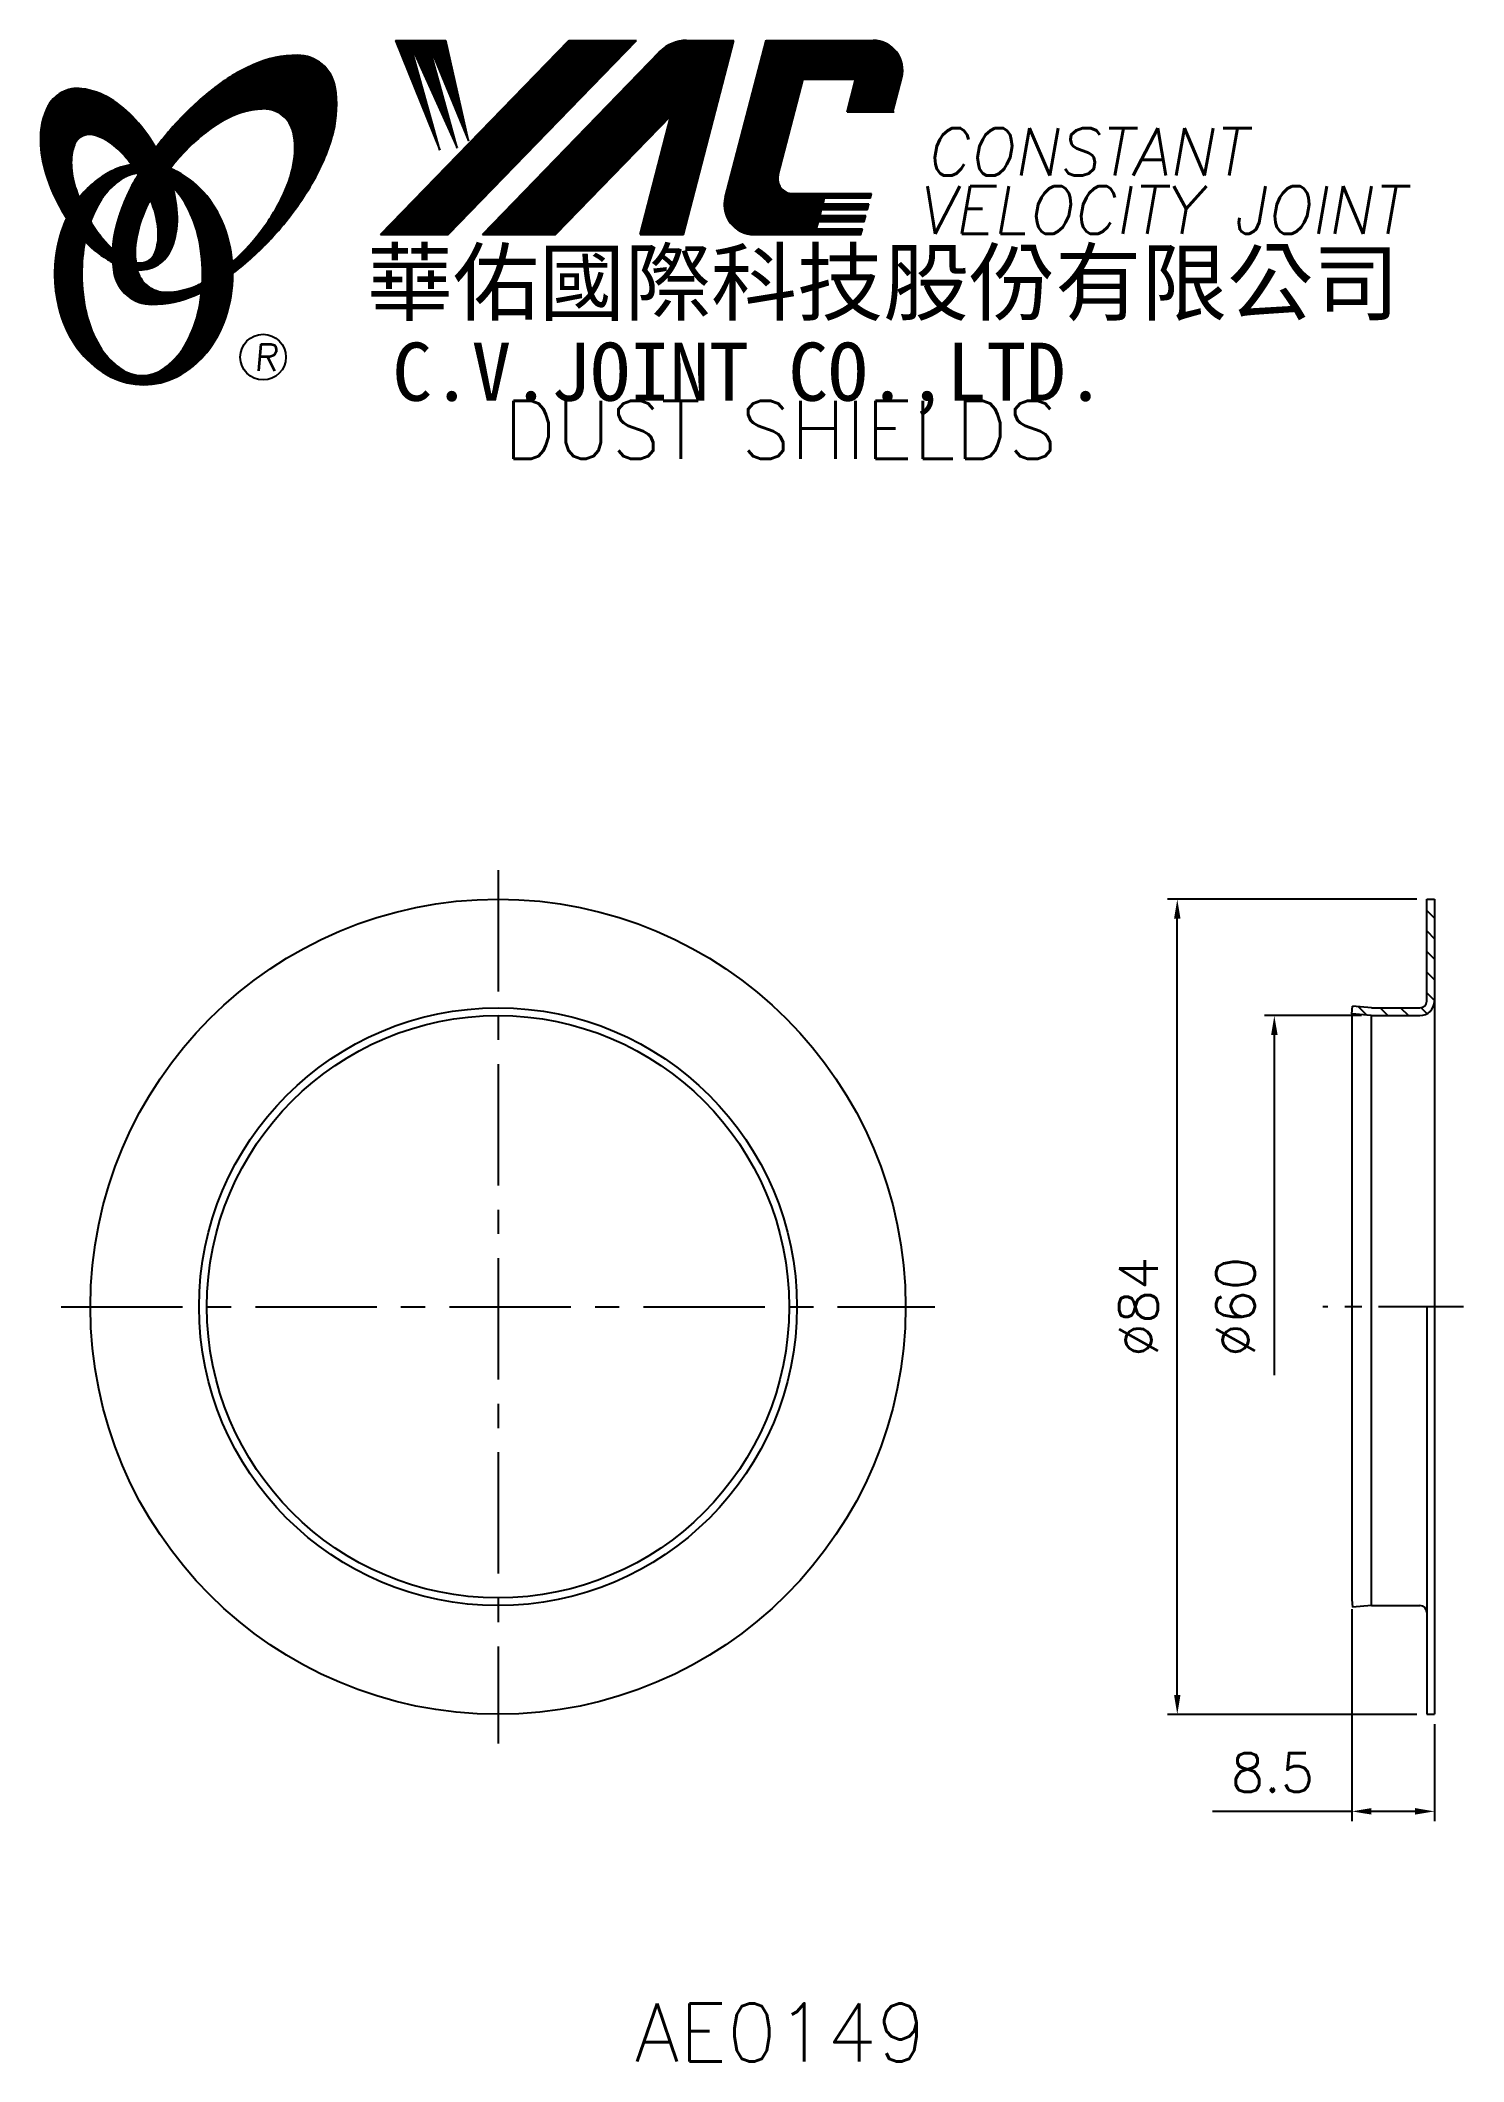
# Model space of a CAD drawing. Extents: x 105 to 252, y 3 to 211.
import ezdxf
from ezdxf.enums import TextEntityAlignment as Align

# ---------------------------------------------------------------- set-up
doc = ezdxf.new("R2010")
doc.units = 0
doc.header["$LTSCALE"] = 10
doc.header["$MEASUREMENT"] = 0
doc.linetypes.add('CENTER', pattern=[2, 1.25, -0.25, 0.25, -0.25])
doc.layers.get('0').update_dxf_attribs({"linetype": 'CONTINUOUS'})
doc.layers.get('DEFPOINTS').update_dxf_attribs({"linetype": 'CONTINUOUS'})
doc.layers.add('4', color=4, linetype='CONTINUOUS')
doc.styles.add('CHINA', font='KAIU.TTF')
doc.styles.add('ITALICC', font='simplex.shx')
doc.dimstyles.new('STANDARD$0', dxfattribs={"dimtxt": 4, "dimasz": 2, "dimexe": 1, "dimexo": 1, "dimgap": 2, "dimtad": 1, "dimdec": 4, "dimzin": 10, "dimtxsty": 'ITALICC', "dimcen": 2, "dimclrd": 5, "dimclre": 5, "dimclrt": 18, "dimaunit": 1, "dimazin": 3, "dimtp": 0.1, "dimtfac": 0.7, "dimtdec": 4, "dimtmove": 0, "dimatfit": 3, "dimtolj": 1, "dimtzin": 10})
pattern_1 = [(45, (174.915749, -32.638384), (-0.00727476112, 0.00727476112), [])]
pattern_2 = [(45, (6.325204, 3.666025), (-0.00883883476, 0.00883883476), [])]

# ---------------------------------------------------------------- blocks, each defined once
blk = doc.blocks.new('*D14')
at = {"color": 5, "linetype": 'BYBLOCK'}
for p, q in [((247.21, 122.6), (221.51, 122.6)), ((222.51, 40.6), (222.51, 120.6)), ((247.21, 38.6), (221.51, 38.6))]:
    blk.add_line(p, q, dxfattribs=at)
for points in [[(222.18, 120.6), (222.84, 120.6), (222.51, 122.6)], [(222.18, 40.6), (222.84, 40.6), (222.51, 38.6)]]:
    blk.add_solid(points, dxfattribs=at)
at = {"layer": 'DEFPOINTS', "color": 0, "linetype": 'BYBLOCK'}
for p in [(222.51, 122.6), (248.21, 122.6), (248.21, 38.6)]:
    blk.add_point(p, dxfattribs=at)
at = {"color": 18, "linetype": 'BYBLOCK', "insert": (218.51, 80.6), "char_height": 4, "attachment_point": 5, "rotation": 90, "style": 'ITALICC'}
blk.add_mtext('\\A1;∅84', dxfattribs=at)
blk = doc.blocks.new('*D15')
at = {"color": 5, "linetype": 'BYBLOCK'}
for p, q in [((241.48, 110.6), (231.51, 110.6)), ((232.51, 108.6), (232.51, 73.56))]:
    blk.add_line(p, q, dxfattribs=at)
blk.add_solid([(232.18, 108.6), (232.85, 108.6), (232.51, 110.6)], dxfattribs=at)
at = {"layer": 'DEFPOINTS', "color": 0, "linetype": 'BYBLOCK'}
for p in [(232.51, 110.6), (242.48, 110.6), (240.51, 50.6)]:
    blk.add_point(p, dxfattribs=at)
at = {"color": 18, "linetype": 'BYBLOCK', "insert": (228.51, 80.6), "char_height": 4, "attachment_point": 5, "rotation": 90, "style": 'ITALICC'}
blk.add_mtext('\\A1;∅60', dxfattribs=at)
blk = doc.blocks.new('*D16')
at = {"color": 5, "linetype": 'BYBLOCK'}
for p, q in [((240.51, 49.43), (240.51, 27.6)), ((249.01, 37.6), (249.01, 27.6)), ((240.51, 28.6), (226.13, 28.6)), ((247.01, 28.6), (242.51, 28.6))]:
    blk.add_line(p, q, dxfattribs=at)
for points in [[(242.51, 28.94), (242.51, 28.27), (240.51, 28.6)], [(247.01, 28.94), (247.01, 28.27), (249.01, 28.6)]]:
    blk.add_solid(points, dxfattribs=at)
at = {"layer": 'DEFPOINTS', "color": 0, "linetype": 'BYBLOCK'}
for p in [(240.51, 50.43), (249.01, 38.6), (240.51, 28.6)]:
    blk.add_point(p, dxfattribs=at)
at = {"color": 18, "linetype": 'BYBLOCK', "insert": (232.32, 32.6), "char_height": 4, "attachment_point": 5, "style": 'ITALICC'}
blk.add_mtext('\\A1;8.5', dxfattribs=at)

msp = doc.modelspace()

# ---------------------------------------------------------------- hatches: boundary and pattern name
at = {"layer": '4', "linetype": 'CONTINUOUS'}
h = msp.add_hatch(dxfattribs=at)
h.set_pattern_fill('ANSI31', color=5, scale=0.1, style=0)
h.set_pattern_definition(pattern_2)
h.paths.add_polyline_path([(166.78391, 211.09701), (159.8266, 211.09701), (140.41, 191.09325), (147.3673, 191.09325)])
h.paths.add_polyline_path([(170.3308, 203.33144), (167.15043, 191.09325), (171.63141, 191.09325), (176.82985, 211.09701), (171.93312, 211.09701, 0.202785967), (169.19905, 209.94059), (150.90491, 191.09325), (158.45183, 191.09325)])
h.paths.add_polyline_path([(183.95791, 207.09859), (189.35163, 207.09859), (188.48261, 203.75458), (193.19943, 203.75458), (194.11615, 207.28214, 0.490800957), (191.16595, 211.09701), (180.13163, 211.09701), (175.92458, 194.90812, 0.490800957), (178.87478, 191.09325), (189.90909, 191.09325), (190.06354, 191.68756), (185.34672, 191.68756), (185.54008, 192.43165), (190.25691, 192.43165), (190.41546, 193.04178), (185.69864, 193.04178), (185.85989, 193.66225), (190.57671, 193.66225), (190.73289, 194.26324), (186.01607, 194.26324), (186.17287, 194.86662), (190.88969, 194.86662), (191.00642, 195.31581), (182.86667, 195.31581, -0.490800957), (181.39157, 197.22325)])
h = msp.add_hatch(dxfattribs=at)
h.set_pattern_fill('ANSI31', color=1, scale=0.1, style=0)
h.set_pattern_definition(pattern_2)
h.paths.add_polyline_path([(147.14197, 211.09701), (141.96465, 211.09701), (146.53541, 199.79327), (143.46947, 210.75125), (148.30421, 200.02893), (145.3562, 210.75125), (149.48342, 200.7359)])
h = msp.add_hatch(dxfattribs=at)
h.set_pattern_fill('ANSI31', color=5, scale=0.082305, style=0)
h.set_pattern_definition([(45, (6.325204, 3.666025), (-0.00727476112, 0.00727476112), [])])
h.paths.add_polyline_path([(128.36068, 204.03453, -0.172879177), (130.30215, 203.37596, -0.172879177), (131.38944, 201.63791, -0.104527385), (131.41722, 198.30972, -0.065680101), (130.24769, 194.90777, -0.051823203), (127.80727, 191.06538, -0.044272532), (125.1323, 188.23904, -0.020203161), (125.18589, 187.10112, 0.006517006), (125.59044, 187.4132, 0.049863361), (130.14386, 191.82626, 0.049863361), (133.7335, 197.05343, 0.063682799), (135.55454, 201.68077, 0.103597411), (135.74384, 206.26474, 0.177892575), (134.39523, 208.63502, 0.177892575), (131.83284, 209.56835, 0.103597411), (127.34504, 208.6153, 0.063682799), (123.0873, 206.04623, 0.049863361), (118.53388, 201.63317, 0.016070017), (117.26318, 200.02686, -0.007061632), (117.51046, 199.58982, -0.031648676), (118.46304, 197.55325, -0.008069351), (118.89495, 198.11756, -0.051823203), (122.07333, 201.37601, -0.065680101), (125.11526, 203.29637, -0.104527385)])
h.paths.add_polyline_path([(115.28501, 190.87321, -0.065680101), (116.45454, 194.27517, -0.006063428), (116.69848, 194.75018, 0.027613469), (115.97164, 196.33825, 0.017011252), (115.43822, 197.27323, 0.007829282), (114.94424, 196.406, 0.063682799), (113.12319, 191.77866, 0.103597411), (112.93389, 187.19468, 0.177892575), (114.2825, 184.82441, 0.177892575), (116.84489, 183.89108, 0.103597411), (121.33269, 184.84413, 0.008811776), (121.95966, 185.1342, 0.013922709), (122.03698, 186.10401, -0.009086703), (121.58697, 185.88657, -0.104527385), (118.34155, 185.1484, -0.172879177), (116.40008, 185.80697, -0.172879177), (115.31278, 187.54502, -0.104527385)])
h = msp.add_hatch(dxfattribs=at)
h.set_pattern_fill('ANSI31', color=3, scale=0.082305, style=0)
h.set_pattern_definition(pattern_1)
h.paths.add_polyline_path([(112.56417, 205.08537, 0.106488277), (109.62229, 206.12394, 0.158297415), (107.53209, 205.72889, 0.158297415), (106.07276, 204.18121, 0.106488277), (105.36195, 201.14344, 0.071723199), (105.77999, 197.83048, 0.058080454), (107.32498, 194.0151, 0.058080454), (109.70602, 190.6573, 0.071723199), (112.27126, 188.51955, 0.020895977), (112.81145, 188.21756, -0.030777155), (112.79554, 189.59378, -0.042059526), (111.69919, 190.75654, -0.04691039), (110.08002, 193.23769, -0.04691039), (108.95174, 195.97718, -0.060581117), (108.54964, 198.23924, -0.10187153), (108.86126, 200.32745, -0.185892489), (109.64135, 201.21909, -0.185892489), (110.81799, 201.35721, -0.10187153), (112.71564, 200.43167, -0.060581117), (114.35248, 198.8194, -0.04691039), (115.97164, 196.33825, -0.04691039), (117.09992, 193.59877, -0.060581117), (117.50202, 191.3367, -0.10187153), (117.1904, 189.2485, -0.185892489), (116.41031, 188.35686, -0.185892489), (115.23367, 188.21874, -0.002013383), (115.19287, 188.22936, 0.021593804), (115.31278, 187.54502, 0.006477741), (115.33079, 187.46799, 0.14950097), (117.30334, 187.87602, 0.158297415), (118.76267, 189.42371, 0.106488277), (119.47349, 192.46148, 0.071723199), (119.05544, 195.77444, 0.058080454), (117.51046, 199.58982, 0.058080454), (115.12941, 202.94761, 0.071723199)])
h = msp.add_hatch(dxfattribs=at)
h.set_pattern_fill('ANSI31', color=1, scale=0.082305, style=0)
h.set_pattern_definition(pattern_1)
h.paths.add_polyline_path([(113.6578, 196.76192, -0.120168026), (115.34959, 197.41531, 0.016865385), (114.74983, 198.29805, 0.076648372), (112.5936, 197.57913, 0.104809576), (109.50914, 195.06603, 0.005838257), (109.3422, 194.85383, 0.028089978), (110.08002, 193.23769, 0.014237292), (110.52215, 192.45265, -0.045767751), (111.44733, 194.38949, -0.106890197)])
h.paths.add_polyline_path([(109.62643, 187.0073, -0.048711043), (109.95653, 190.38764, -0.007865741), (109.70602, 190.6573, -0.037695478), (108.07015, 192.77606, 0.03042545), (107.54482, 191.47209, 0.080710289), (106.81939, 187.0073, 0.080710289), (107.54482, 182.54251, 0.089265679), (109.50914, 178.94857, 0.104809576), (112.5936, 176.43547, 0.11926607), (116.00279, 175.61053, 0.11926607), (119.41198, 176.43547, 0.104809576), (122.49644, 178.94857, 0.089265679), (124.46076, 182.54251, 0.080710289), (125.1862, 187.0073, 0.080710289), (124.46076, 191.47209, 0.089265679), (122.49644, 195.06603, 0.104809576), (119.41198, 197.57913, 0.025513357), (118.71875, 197.89188, 0.004818181), (118.46304, 197.55325, -0.023722145), (119.00426, 195.9565, -0.065307489), (120.23944, 194.38949, -0.073950765), (121.55189, 191.19176, -0.060532391), (122.06035, 187.0073, -0.060532391), (121.55189, 182.82284, -0.073950765), (120.23944, 179.62511, -0.106890197), (118.02898, 177.25268, -0.153118262), (115.84339, 176.5673, -0.153118262), (113.6578, 177.25268, -0.106890197), (111.44733, 179.62511, -0.073950765), (110.13488, 182.82284, -0.060532391)])
h = msp.add_hatch(dxfattribs=at)
h.set_pattern_fill('ANSI31', color=5, scale=12, angle=90, style=0)
h.set_pattern_definition([(135, (6.9348, 4.2192), (-1.06066, -1.06066), [])])
h.paths.add_polyline_path([(249.01258, 122.60292), (248.21258, 122.60292), (248.21258, 112.10292, -0.414213562), (247.51258, 111.40292), (242.51258, 111.40292), (240.5823, 111.57179), (240.51258, 110.77484), (242.47765, 110.60292), (247.51258, 110.60292, 0.414213562), (249.01258, 112.10292)])

# ---------------------------------------------------------------- linework, layer by layer
at = {"layer": '4', "color": 5, "linetype": 'CONTINUOUS'}
for p, q in [((140.41, 191.09325), (159.8266, 211.09701)), ((147.3673, 191.09325), (166.78391, 211.09701)), ((159.8266, 211.09701), (166.78391, 211.09701)), ((171.63141, 191.09325), (176.82985, 211.09701)), ((171.93312, 211.09701), (176.82985, 211.09701)), ((175.92458, 194.90812), (180.13163, 211.09701)), ((180.13163, 211.09701), (191.16595, 211.09701)), ((150.90491, 191.09325), (169.19905, 209.94059)), ((181.39157, 197.22325), (183.95791, 207.09859)), ((183.95791, 207.09859), (189.35163, 207.09859)), ((188.48261, 203.75458), (189.35163, 207.09859)), ((193.19943, 203.75458), (194.11615, 207.28214)), ((158.45183, 191.09325), (170.3308, 203.33144)), ((167.15043, 191.09325), (170.3308, 203.33144)), ((188.48261, 203.75458), (193.34986, 203.75458)), ((182.86667, 195.31581), (191.00642, 195.31581)), ((186.01607, 194.26324), (186.17287, 194.86662)), ((186.01607, 194.26324), (190.73289, 194.26324)), ((186.17287, 194.86662), (190.88969, 194.86662)), ((190.57671, 193.66225), (190.73289, 194.26324)), ((190.88969, 194.86662), (191.00642, 195.31581)), ((185.34672, 191.68756), (185.54008, 192.43165)), ((185.34672, 191.68756), (190.06354, 191.68756)), ((185.54008, 192.43165), (190.25691, 192.43165)), ((185.69864, 193.04178), (185.85989, 193.66225)), ((185.69864, 193.04178), (190.41546, 193.04178)), ((185.85989, 193.66225), (190.57671, 193.66225)), ((189.90909, 191.09325), (190.06354, 191.68756)), ((190.25691, 192.43165), (190.41546, 193.04178)), ((140.41, 191.09325), (147.3673, 191.09325)), ((150.90491, 191.09325), (158.45183, 191.09325)), ((167.15043, 191.09325), (171.63141, 191.09325)), ((178.87478, 191.09325), (189.90909, 191.09325))]:
    msp.add_line(p, q, dxfattribs=at)
at = {"layer": '4', "color": 1, "linetype": 'CONTINUOUS'}
for p, q in [((141.96465, 211.09701), (146.53541, 199.79327)), ((141.96465, 211.09701), (147.14197, 211.09701)), ((143.46947, 210.75125), (148.30421, 200.02893)), ((146.53541, 199.79327), (143.46947, 210.75125)), ((145.3562, 210.75125), (149.48342, 200.7359)), ((148.30421, 200.02893), (145.3562, 210.75125)), ((149.48342, 200.7359), (147.14197, 211.09701))]:
    msp.add_line(p, q, dxfattribs=at)
at = {"layer": '4', "color": 5, "linetype": 'CENTER'}
for p, q in [((152.51262, 125.60292), (152.51262, 35.60292)), ((107.51262, 80.60292), (197.51262, 80.60292))]:
    msp.add_line(p, q, dxfattribs=at)
at = {"layer": '4', "color": 7, "linetype": 'CONTINUOUS'}
for p, q in [((248.21258, 112.10292), (248.21258, 122.60292)), ((248.21258, 122.60292), (249.01258, 122.60292)), ((249.01258, 122.60292), (249.01258, 38.60292)), ((240.51258, 110.77484), (240.5823, 111.57179)), ((240.51258, 110.77484), (240.51258, 50.431)), ((242.47765, 110.60292), (240.51258, 110.77484)), ((242.51258, 111.40292), (240.5823, 111.57179)), ((242.47765, 110.60292), (242.47765, 80.60292)), ((242.47765, 110.60292), (247.51258, 110.60292)), ((242.51258, 111.40292), (247.51258, 111.40292)), ((242.51258, 49.80292), (242.51258, 80.60292)), ((248.21258, 80.60292), (248.21258, 38.60292)), ((240.51258, 50.431), (240.5823, 49.63404)), ((242.51258, 49.80292), (240.5823, 49.63404)), ((242.51258, 49.80292), (247.51258, 49.80292)), ((248.21258, 38.60292), (249.01258, 38.60292))]:
    msp.add_line(p, q, dxfattribs=at)
at = {"layer": '4', "color": 5, "linetype": 'CENTER', "ltscale": 0.7}
msp.add_line((252.01258, 80.60292), (237.51258, 80.60292), dxfattribs=at)
at = {"layer": '4', "color": 5, "linetype": 'CONTINUOUS'}
for points in [[(125.18589, 187.10112, 0.006517006), (125.59044, 187.4132, 0.049863361), (130.14386, 191.82626, 0.049863361), (133.7335, 197.05343, 0.063682799), (135.55454, 201.68077, 0.103597411), (135.74384, 206.26474, 0.177892575), (134.39523, 208.63502, 0.177892575), (131.83284, 209.56835, 0.103597411), (127.34504, 208.6153, 0.063682799), (123.0873, 206.04623, 0.049863361), (118.53388, 201.63317, 0.016070017), (117.26318, 200.02686)], [(125.1323, 188.23904, 0.044272532), (127.80727, 191.06538, 0.051823203), (130.24769, 194.90777, 0.065680101), (131.41722, 198.30972, 0.104527385), (131.38944, 201.63791, 0.172879177), (130.30215, 203.37596, 0.172879177), (128.36068, 204.03453, 0.104527385), (125.11526, 203.29637, 0.065680101), (122.07333, 201.37601, 0.051823203), (118.89495, 198.11756, 0.008069351), (118.46304, 197.55325)], [(115.43822, 197.27323, 0.007829282), (114.94424, 196.406, 0.063682799), (113.12319, 191.77866, 0.103597411), (112.93389, 187.19468, 0.177892575), (114.2825, 184.82441, 0.177892575), (116.84489, 183.89108, 0.103597411), (121.33269, 184.84413, 0.008811776), (121.95966, 185.1342, 0.008811776)], [(116.69848, 194.75018, 0.006063428), (116.45454, 194.27517, 0.065680101), (115.28501, 190.87321, 0.104527385), (115.31278, 187.54502, 0.172879177), (116.40008, 185.80697, 0.172879177), (118.34155, 185.1484, 0.104527385), (121.58697, 185.88657, 0.009086703), (122.03698, 186.10401, 0.009086703)]]:
    msp.add_lwpolyline(points, format="xyb", dxfattribs=at)
at = {"layer": '4', "color": 3, "linetype": 'CONTINUOUS'}
for points in [[(115.33079, 187.46799, 0.14950097), (117.30334, 187.87602, 0.158297415), (118.76267, 189.42371, 0.106488277), (119.47349, 192.46148, 0.071723199), (119.05544, 195.77444, 0.058080454), (117.51046, 199.58982, 0.058080454), (115.12941, 202.94761, 0.071723199), (112.56417, 205.08537, 0.106488277), (109.62229, 206.12394, 0.158297415), (107.53209, 205.72889, 0.158297415), (106.07276, 204.18121, 0.106488277), (105.36195, 201.14344, 0.071723199), (105.77999, 197.83048, 0.058080454), (107.32498, 194.0151, 0.058080454), (109.70602, 190.6573, 0.071723199), (112.27126, 188.51955, 0.020895977), (112.81145, 188.21756, 0.020895977)], [(115.19287, 188.22936, 0.002013383), (115.23367, 188.21874, 0.185892489), (116.41031, 188.35686, 0.185892489), (117.1904, 189.2485, 0.10187153), (117.50202, 191.3367, 0.060581117), (117.09992, 193.59877, 0.04691039), (115.97164, 196.33825, 0.04691039), (114.35248, 198.8194, 0.060581117), (112.71564, 200.43167, 0.10187153), (110.81799, 201.35721, 0.185892489), (109.64135, 201.21909, 0.185892489), (108.86126, 200.32745, 0.10187153), (108.54964, 198.23924, 0.060581117), (108.95174, 195.97718, 0.04691039), (110.08002, 193.23769, 0.04691039), (111.69919, 190.75654, 0.042059526), (112.79554, 189.59378, 0.042059526)]]:
    msp.add_lwpolyline(points, format="xyb", dxfattribs=at)
at = {"layer": '4', "color": 1, "linetype": 'CONTINUOUS'}
for points in [[(108.07015, 192.77606, 0.03042545), (107.54482, 191.47209, 0.080710289), (106.81939, 187.0073, 0.080710289), (107.54482, 182.54251, 0.089265679), (109.50914, 178.94857, 0.104809576), (112.5936, 176.43547, 0.11926607), (116.00279, 175.61053, 0.11926607), (119.41198, 176.43547, 0.104809576), (122.49644, 178.94857, 0.089265679), (124.46076, 182.54251, 0.080710289), (125.1862, 187.0073, 0.080710289), (124.46076, 191.47209, 0.089265679), (122.49644, 195.06603, 0.104809576), (119.41198, 197.57913, 0.025513357), (118.71875, 197.89188, 0.025513357)], [(114.74983, 198.29805, 0.076648372), (112.5936, 197.57913, 0.104809576), (109.50914, 195.06603, 0.005838257), (109.3422, 194.85383, 0.005838257)], [(109.95653, 190.38764, 0.048711043), (109.62643, 187.0073, 0.060532391), (110.13488, 182.82284, 0.073950765), (111.44733, 179.62511, 0.106890197), (113.6578, 177.25268, 0.153118262), (115.84339, 176.5673, 0.153118262), (118.02898, 177.25268, 0.106890197), (120.23944, 179.62511, 0.073950765), (121.55189, 182.82284, 0.060532391), (122.06035, 187.0073, 0.060532391), (121.55189, 191.19176, 0.073950765), (120.23944, 194.38949, 0.065307489), (119.00426, 195.9565)], [(115.34959, 197.41531, 0.120168026), (113.6578, 196.76192, 0.106890197), (111.44733, 194.38949, 0.045767751), (110.52215, 192.45265, 0.045767751)]]:
    msp.add_lwpolyline(points, format="xyb", dxfattribs=at)
at = {"layer": '4', "color": 5, "linetype": 'CONTINUOUS'}
msp.add_circle((128.30703, 178.46158), 2.35282, dxfattribs=at)
at = {"layer": '4', "color": 7, "linetype": 'CONTINUOUS'}
for radius in [42, 30.8, 30]:
    msp.add_circle((152.51262, 80.60292), radius, dxfattribs=at)
at = {"layer": '4', "color": 5, "linetype": 'CONTINUOUS'}
for centre, radius, start, end in [((171.93312, 207.28677), 3.81024, 90, 135.8533387), ((191.16595, 208.04882), 3.04819, 345.4326059, 90), ((182.86667, 196.83991), 1.5241, 165.4326059, 270), ((178.87478, 194.14144), 3.04819, 165.4326059, 270)]:
    msp.add_arc(centre, radius, start, end, dxfattribs=at)
at = {"layer": '4', "color": 7, "linetype": 'CONTINUOUS'}
for centre, radius, start, end in [((247.51258, 112.10292), 1.5, 270, 0), ((247.51258, 112.10292), 0.7, 270, 0), ((247.51258, 49.10292), 0.7, 0, 90)]:
    msp.add_arc(centre, radius, start, end, dxfattribs=at)

# ---------------------------------------------------------------- texts
at = {"layer": '4', "color": 5, "linetype": 'CONTINUOUS', "style": 'ITALICC'}
for s, height, oblique, p in [('CONSTANT', 4.9, 10, (196.55881, 197.16372)), ('VELOCITY JOINT', 4.9, 10, (195.68058, 191.16833)), ('R', 2.75625, 5, (127.34835, 177.05198))]:
    msp.add_text(s, height=height, dxfattribs=dict(at, oblique=oblique)).set_placement(p)
at = {"layer": '4', "color": 7, "linetype": 'CONTINUOUS', "style": 'CHINA'}
for s, height, p in [('華佑國際科技股份有限公司', 6.5, (138.99664, 182.9034)), ('C.V.JOINT CO.,LTD.', 6, (141.62527, 173.95718))]:
    msp.add_text(s, height=height, dxfattribs=at).set_placement(p)
at = {"layer": '4', "color": 18, "linetype": 'CONTINUOUS', "style": 'ITALICC'}
for s, p in [('DUST SHIELDS', (181.628, 167.96436)), ('AE0149', (181.628, 2.81697))]:
    msp.add_text(s, height=6, dxfattribs=at).set_placement(p, align=Align.CENTER)

# ---------------------------------------------------------------- dimensions: what is measured, and where the dimension line sits
at = {"layer": '4', "color": 7, "linetype": 'CONTINUOUS'}
dim = msp.add_linear_dim(base=(222.51082, 122.60292), p1=(248.21258, 38.60292), p2=(248.21258, 122.60292), angle=90, text='%%C84', dimstyle='STANDARD$0', dxfattribs=at)
dim.commit()
dim.dimension.update_dxf_attribs({"geometry": '*D14', "text_midpoint": (218.51082, 80.60292)})
dim = msp.add_linear_dim(base=(232.51257, 110.60292), p1=(240.51258, 50.60292), p2=(242.47765, 110.60292), angle=90, text='%%C60', dimstyle='STANDARD$0', override={"dimcen": -2, "dimse1": 1, "dimsd1": 1}, dxfattribs=at)
dim.commit()
dim.dimension.update_dxf_attribs({"geometry": '*D15', "text_midpoint": (228.51257, 80.60292)})
dim = msp.add_linear_dim(base=(240.51258, 28.60289), p1=(249.01258, 38.60292), p2=(240.51258, 50.431), text='8.5', dimstyle='STANDARD$0', dxfattribs=at)
dim.commit()
dim.dimension.update_dxf_attribs({"geometry": '*D16', "text_midpoint": (232.3221, 32.60289)})

doc.saveas('drawing.dxf')
